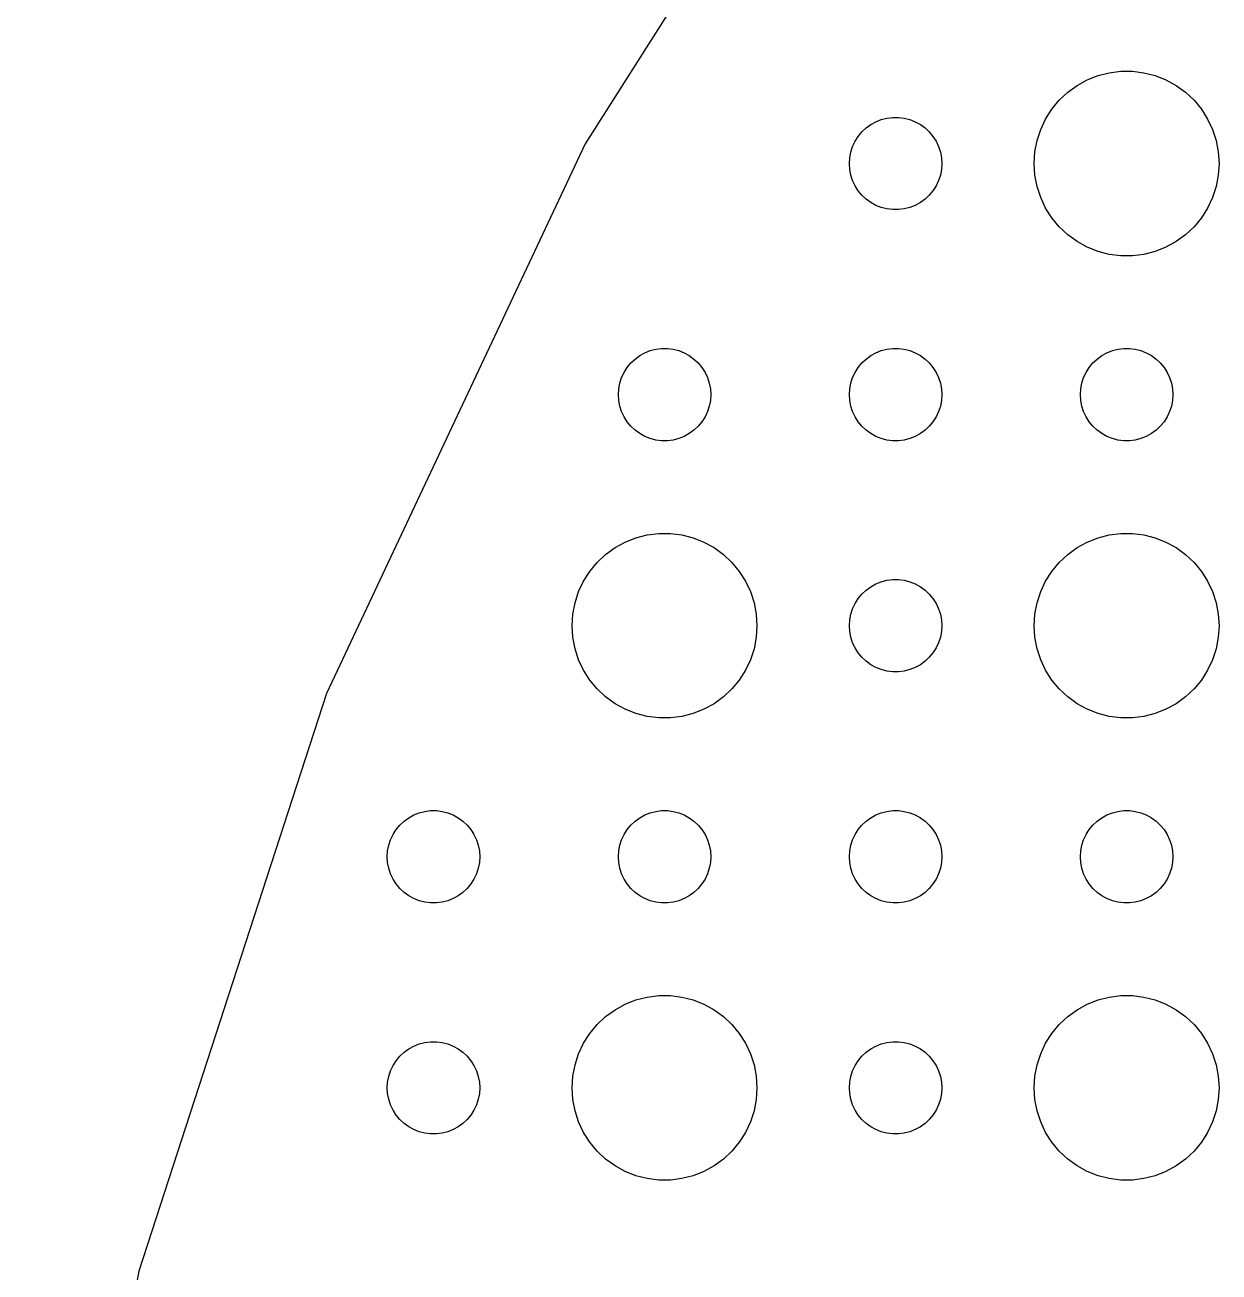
# Model space of a CAD drawing. Header units: metres. Extents: x -157 to 157, y -157 to 157.
# Drawn here: x -155.76 to -117, y 39.02 to 79.5 of the extents above; entities that cross this region are included whole.
import ezdxf

# ---------------------------------------------------------------- set-up
doc = ezdxf.new("R2010")
doc.units = ezdxf.units.M

msp = doc.modelspace()

# ---------------------------------------------------------------- linework, layer by layer
for p, q in [((-127.016, 92.2823), (-137.58, 75.6353)), ((-121.277, 77.7145), (-120.927, 77.8532)), ((-120.927, 77.8532), (-120.562, 77.9469)), ((-120.562, 77.9469), (-120.188, 77.9941)), ((-120.188, 77.9941), (-119.812, 77.9941)), ((-119.812, 77.9941), (-119.438, 77.9469)), ((-119.438, 77.9469), (-119.073, 77.8532)), ((-119.073, 77.8532), (-118.723, 77.7145)), ((-121.912, 77.3115), (-121.607, 77.533)), ((-121.607, 77.533), (-121.277, 77.7145)), ((-118.723, 77.7145), (-118.393, 77.533)), ((-118.393, 77.533), (-118.088, 77.3115)), ((-122.427, 76.7634), (-122.187, 77.0536)), ((-122.187, 77.0536), (-121.912, 77.3115)), ((-118.088, 77.3115), (-117.813, 77.0536)), ((-117.813, 77.0536), (-117.573, 76.7634)), ((-122.629, 76.4453), (-122.427, 76.7634)), ((-117.573, 76.7634), (-117.371, 76.4453)), ((-128.593, 76.0268), (-128.456, 76.1558)), ((-128.456, 76.1558), (-128.304, 76.2665)), ((-128.304, 76.2665), (-128.139, 76.3572)), ((-128.139, 76.3572), (-127.964, 76.4266)), ((-127.964, 76.4266), (-127.781, 76.4734)), ((-127.781, 76.4734), (-127.594, 76.497)), ((-127.594, 76.497), (-127.406, 76.497)), ((-127.406, 76.497), (-127.219, 76.4734)), ((-127.219, 76.4734), (-127.036, 76.4266)), ((-127.036, 76.4266), (-126.861, 76.3572)), ((-126.861, 76.3572), (-126.696, 76.2665)), ((-126.696, 76.2665), (-126.544, 76.1558)), ((-126.544, 76.1558), (-126.407, 76.0268)), ((-122.906, 75.7461), (-122.789, 76.1044)), ((-122.789, 76.1044), (-122.629, 76.4453)), ((-117.371, 76.4453), (-117.211, 76.1044)), ((-117.211, 76.1044), (-117.094, 75.7461)), ((-128.895, 75.5522), (-128.814, 75.7226)), ((-128.814, 75.7226), (-128.714, 75.8817)), ((-128.714, 75.8817), (-128.593, 76.0268)), ((-126.407, 76.0268), (-126.286, 75.8817)), ((-126.286, 75.8817), (-126.186, 75.7226)), ((-126.186, 75.7226), (-126.105, 75.5522)), ((-122.976, 75.376), (-122.906, 75.7461)), ((-117.094, 75.7461), (-117.024, 75.376)), ((-137.58, 75.6353), (-145.975, 57.7955)), ((-128.988, 75.188), (-128.953, 75.373)), ((-128.953, 75.373), (-128.895, 75.5522)), ((-126.105, 75.5522), (-126.047, 75.373)), ((-126.047, 75.373), (-126.012, 75.188)), ((-123, 75), (-122.976, 75.376)), ((-117.024, 75.376), (-117, 75)), ((-129, 75), (-128.988, 75.188)), ((-128.988, 74.812), (-129, 75)), ((-126.012, 75.188), (-126, 75)), ((-126, 75), (-126.012, 74.812)), ((-122.976, 74.624), (-123, 75)), ((-117, 75), (-117.024, 74.624)), ((-128.953, 74.627), (-128.988, 74.812)), ((-128.895, 74.4478), (-128.953, 74.627)), ((-126.047, 74.627), (-126.105, 74.4478)), ((-126.012, 74.812), (-126.047, 74.627)), ((-122.906, 74.2539), (-122.976, 74.624)), ((-117.024, 74.624), (-117.094, 74.2539)), ((-128.814, 74.2774), (-128.895, 74.4478)), ((-128.714, 74.1183), (-128.814, 74.2774)), ((-128.593, 73.9732), (-128.714, 74.1183)), ((-126.286, 74.1183), (-126.407, 73.9732)), ((-126.186, 74.2774), (-126.286, 74.1183)), ((-126.105, 74.4478), (-126.186, 74.2774)), ((-122.789, 73.8956), (-122.906, 74.2539)), ((-117.094, 74.2539), (-117.211, 73.8956)), ((-128.456, 73.8442), (-128.593, 73.9732)), ((-128.304, 73.7335), (-128.456, 73.8442)), ((-128.139, 73.6428), (-128.304, 73.7335)), ((-126.696, 73.7335), (-126.861, 73.6428)), ((-126.544, 73.8442), (-126.696, 73.7335)), ((-126.407, 73.9732), (-126.544, 73.8442)), ((-122.629, 73.5547), (-122.789, 73.8956)), ((-117.211, 73.8956), (-117.371, 73.5547)), ((-127.964, 73.5734), (-128.139, 73.6428)), ((-127.781, 73.5266), (-127.964, 73.5734)), ((-127.594, 73.503), (-127.781, 73.5266)), ((-127.406, 73.503), (-127.594, 73.503)), ((-127.219, 73.5266), (-127.406, 73.503)), ((-127.036, 73.5734), (-127.219, 73.5266)), ((-126.861, 73.6428), (-127.036, 73.5734)), ((-122.427, 73.2366), (-122.629, 73.5547)), ((-117.371, 73.5547), (-117.573, 73.2366)), ((-122.187, 72.9464), (-122.427, 73.2366)), ((-121.912, 72.6885), (-122.187, 72.9464)), ((-117.813, 72.9464), (-118.088, 72.6885)), ((-117.573, 73.2366), (-117.813, 72.9464)), ((-121.607, 72.467), (-121.912, 72.6885)), ((-121.277, 72.2855), (-121.607, 72.467)), ((-118.393, 72.467), (-118.723, 72.2855)), ((-118.088, 72.6885), (-118.393, 72.467)), ((-120.927, 72.1468), (-121.277, 72.2855)), ((-120.562, 72.0531), (-120.927, 72.1468)), ((-120.188, 72.0059), (-120.562, 72.0531)), ((-119.438, 72.0531), (-119.812, 72.0059)), ((-119.073, 72.1468), (-119.438, 72.0531)), ((-118.723, 72.2855), (-119.073, 72.1468)), ((-119.812, 72.0059), (-120.188, 72.0059)), ((-135.804, 68.7665), (-135.639, 68.8572)), ((-135.639, 68.8572), (-135.464, 68.9266)), ((-135.464, 68.9266), (-135.281, 68.9734)), ((-135.281, 68.9734), (-135.094, 68.997)), ((-135.094, 68.997), (-134.906, 68.997)), ((-134.906, 68.997), (-134.719, 68.9734)), ((-134.719, 68.9734), (-134.536, 68.9266)), ((-134.536, 68.9266), (-134.361, 68.8572)), ((-134.361, 68.8572), (-134.196, 68.7665)), ((-128.304, 68.7665), (-128.139, 68.8572)), ((-128.139, 68.8572), (-127.964, 68.9266)), ((-127.964, 68.9266), (-127.781, 68.9734)), ((-127.781, 68.9734), (-127.594, 68.997)), ((-127.594, 68.997), (-127.406, 68.997)), ((-127.406, 68.997), (-127.219, 68.9734)), ((-127.219, 68.9734), (-127.036, 68.9266)), ((-127.036, 68.9266), (-126.861, 68.8572)), ((-126.861, 68.8572), (-126.696, 68.7665)), ((-120.804, 68.7665), (-120.639, 68.8572)), ((-120.639, 68.8572), (-120.464, 68.9266)), ((-120.464, 68.9266), (-120.281, 68.9734)), ((-120.281, 68.9734), (-120.094, 68.997)), ((-120.094, 68.997), (-119.906, 68.997)), ((-119.906, 68.997), (-119.719, 68.9734)), ((-119.719, 68.9734), (-119.536, 68.9266)), ((-119.536, 68.9266), (-119.361, 68.8572)), ((-119.361, 68.8572), (-119.196, 68.7665)), ((-136.214, 68.3817), (-136.093, 68.5268)), ((-136.093, 68.5268), (-135.956, 68.6558)), ((-135.956, 68.6558), (-135.804, 68.7665)), ((-134.196, 68.7665), (-134.044, 68.6558)), ((-134.044, 68.6558), (-133.907, 68.5268)), ((-133.907, 68.5268), (-133.786, 68.3817)), ((-128.714, 68.3817), (-128.593, 68.5268)), ((-128.593, 68.5268), (-128.456, 68.6558)), ((-128.456, 68.6558), (-128.304, 68.7665)), ((-126.696, 68.7665), (-126.544, 68.6558)), ((-126.544, 68.6558), (-126.407, 68.5268)), ((-126.407, 68.5268), (-126.286, 68.3817)), ((-121.214, 68.3817), (-121.093, 68.5268)), ((-121.093, 68.5268), (-120.956, 68.6558)), ((-120.956, 68.6558), (-120.804, 68.7665)), ((-119.196, 68.7665), (-119.044, 68.6558)), ((-119.044, 68.6558), (-118.907, 68.5268)), ((-118.907, 68.5268), (-118.786, 68.3817)), ((-136.453, 67.873), (-136.395, 68.0522)), ((-136.395, 68.0522), (-136.314, 68.2226)), ((-136.314, 68.2226), (-136.214, 68.3817)), ((-133.786, 68.3817), (-133.686, 68.2226)), ((-133.686, 68.2226), (-133.605, 68.0522)), ((-133.605, 68.0522), (-133.547, 67.873)), ((-128.953, 67.873), (-128.895, 68.0522)), ((-128.895, 68.0522), (-128.814, 68.2226)), ((-128.814, 68.2226), (-128.714, 68.3817)), ((-126.286, 68.3817), (-126.186, 68.2226)), ((-126.186, 68.2226), (-126.105, 68.0522)), ((-126.105, 68.0522), (-126.047, 67.873)), ((-121.453, 67.873), (-121.395, 68.0522)), ((-121.395, 68.0522), (-121.314, 68.2226)), ((-121.314, 68.2226), (-121.214, 68.3817)), ((-118.786, 68.3817), (-118.686, 68.2226)), ((-118.686, 68.2226), (-118.605, 68.0522)), ((-118.605, 68.0522), (-118.547, 67.873)), ((-136.5, 67.5), (-136.488, 67.688)), ((-136.488, 67.688), (-136.453, 67.873)), ((-133.547, 67.873), (-133.512, 67.688)), ((-133.512, 67.688), (-133.5, 67.5)), ((-129, 67.5), (-128.988, 67.688)), ((-128.988, 67.688), (-128.953, 67.873)), ((-126.047, 67.873), (-126.012, 67.688)), ((-126.012, 67.688), (-126, 67.5)), ((-121.5, 67.5), (-121.488, 67.688)), ((-121.488, 67.688), (-121.453, 67.873)), ((-118.547, 67.873), (-118.512, 67.688)), ((-118.512, 67.688), (-118.5, 67.5)), ((-136.488, 67.312), (-136.5, 67.5)), ((-136.453, 67.127), (-136.488, 67.312)), ((-133.512, 67.312), (-133.547, 67.127)), ((-133.5, 67.5), (-133.512, 67.312)), ((-128.988, 67.312), (-129, 67.5)), ((-128.953, 67.127), (-128.988, 67.312)), ((-126.012, 67.312), (-126.047, 67.127)), ((-126, 67.5), (-126.012, 67.312)), ((-121.488, 67.312), (-121.5, 67.5)), ((-121.453, 67.127), (-121.488, 67.312)), ((-118.512, 67.312), (-118.547, 67.127)), ((-118.5, 67.5), (-118.512, 67.312)), ((-136.395, 66.9478), (-136.453, 67.127)), ((-136.314, 66.7774), (-136.395, 66.9478)), ((-133.605, 66.9478), (-133.686, 66.7774)), ((-133.547, 67.127), (-133.605, 66.9478)), ((-128.895, 66.9478), (-128.953, 67.127)), ((-128.814, 66.7774), (-128.895, 66.9478)), ((-126.105, 66.9478), (-126.186, 66.7774)), ((-126.047, 67.127), (-126.105, 66.9478)), ((-121.395, 66.9478), (-121.453, 67.127)), ((-121.314, 66.7774), (-121.395, 66.9478)), ((-118.605, 66.9478), (-118.686, 66.7774)), ((-118.547, 67.127), (-118.605, 66.9478)), ((-136.214, 66.6183), (-136.314, 66.7774)), ((-136.093, 66.4732), (-136.214, 66.6183)), ((-135.956, 66.3442), (-136.093, 66.4732)), ((-133.907, 66.4732), (-134.044, 66.3442)), ((-133.786, 66.6183), (-133.907, 66.4732)), ((-133.686, 66.7774), (-133.786, 66.6183)), ((-128.714, 66.6183), (-128.814, 66.7774)), ((-128.593, 66.4732), (-128.714, 66.6183)), ((-128.456, 66.3442), (-128.593, 66.4732)), ((-126.407, 66.4732), (-126.544, 66.3442)), ((-126.286, 66.6183), (-126.407, 66.4732)), ((-126.186, 66.7774), (-126.286, 66.6183)), ((-121.214, 66.6183), (-121.314, 66.7774)), ((-121.093, 66.4732), (-121.214, 66.6183)), ((-120.956, 66.3442), (-121.093, 66.4732)), ((-118.907, 66.4732), (-119.044, 66.3442)), ((-118.786, 66.6183), (-118.907, 66.4732)), ((-118.686, 66.7774), (-118.786, 66.6183)), ((-135.804, 66.2335), (-135.956, 66.3442)), ((-135.639, 66.1428), (-135.804, 66.2335)), ((-135.464, 66.0734), (-135.639, 66.1428)), ((-135.281, 66.0266), (-135.464, 66.0734)), ((-135.094, 66.003), (-135.281, 66.0266)), ((-134.906, 66.003), (-135.094, 66.003)), ((-134.719, 66.0266), (-134.906, 66.003)), ((-134.536, 66.0734), (-134.719, 66.0266)), ((-134.361, 66.1428), (-134.536, 66.0734)), ((-134.196, 66.2335), (-134.361, 66.1428)), ((-134.044, 66.3442), (-134.196, 66.2335)), ((-128.304, 66.2335), (-128.456, 66.3442)), ((-128.139, 66.1428), (-128.304, 66.2335)), ((-127.964, 66.0734), (-128.139, 66.1428)), ((-127.781, 66.0266), (-127.964, 66.0734)), ((-127.594, 66.003), (-127.781, 66.0266)), ((-127.406, 66.003), (-127.594, 66.003)), ((-127.219, 66.0266), (-127.406, 66.003)), ((-127.036, 66.0734), (-127.219, 66.0266)), ((-126.861, 66.1428), (-127.036, 66.0734)), ((-126.696, 66.2335), (-126.861, 66.1428)), ((-126.544, 66.3442), (-126.696, 66.2335)), ((-120.804, 66.2335), (-120.956, 66.3442)), ((-120.639, 66.1428), (-120.804, 66.2335)), ((-120.464, 66.0734), (-120.639, 66.1428)), ((-120.281, 66.0266), (-120.464, 66.0734)), ((-120.094, 66.003), (-120.281, 66.0266)), ((-119.906, 66.003), (-120.094, 66.003)), ((-119.719, 66.0266), (-119.906, 66.003)), ((-119.536, 66.0734), (-119.719, 66.0266)), ((-119.361, 66.1428), (-119.536, 66.0734)), ((-119.196, 66.2335), (-119.361, 66.1428)), ((-119.044, 66.3442), (-119.196, 66.2335)), ((-136.277, 62.7145), (-135.927, 62.8532)), ((-135.927, 62.8532), (-135.562, 62.9469)), ((-135.562, 62.9469), (-135.188, 62.9941)), ((-135.188, 62.9941), (-134.812, 62.9941)), ((-134.812, 62.9941), (-134.438, 62.9469)), ((-134.438, 62.9469), (-134.073, 62.8532)), ((-134.073, 62.8532), (-133.723, 62.7145)), ((-121.277, 62.7145), (-120.927, 62.8532)), ((-120.927, 62.8532), (-120.562, 62.9469)), ((-120.562, 62.9469), (-120.188, 62.9941)), ((-120.188, 62.9941), (-119.812, 62.9941)), ((-119.812, 62.9941), (-119.438, 62.9469)), ((-119.438, 62.9469), (-119.073, 62.8532)), ((-119.073, 62.8532), (-118.723, 62.7145)), ((-136.912, 62.3115), (-136.607, 62.533)), ((-136.607, 62.533), (-136.277, 62.7145)), ((-133.723, 62.7145), (-133.393, 62.533)), ((-133.393, 62.533), (-133.088, 62.3115)), ((-121.912, 62.3115), (-121.607, 62.533)), ((-121.607, 62.533), (-121.277, 62.7145)), ((-118.723, 62.7145), (-118.393, 62.533)), ((-118.393, 62.533), (-118.088, 62.3115)), ((-137.427, 61.7634), (-137.187, 62.0536)), ((-137.187, 62.0536), (-136.912, 62.3115)), ((-133.088, 62.3115), (-132.813, 62.0536)), ((-132.813, 62.0536), (-132.573, 61.7634)), ((-122.427, 61.7634), (-122.187, 62.0536)), ((-122.187, 62.0536), (-121.912, 62.3115)), ((-118.088, 62.3115), (-117.813, 62.0536)), ((-117.813, 62.0536), (-117.573, 61.7634)), ((-137.629, 61.4453), (-137.427, 61.7634)), ((-132.573, 61.7634), (-132.371, 61.4453)), ((-122.629, 61.4453), (-122.427, 61.7634)), ((-117.573, 61.7634), (-117.371, 61.4453)), ((-137.789, 61.1044), (-137.629, 61.4453)), ((-132.371, 61.4453), (-132.211, 61.1044)), ((-128.593, 61.0268), (-128.456, 61.1558)), ((-128.456, 61.1558), (-128.304, 61.2665)), ((-128.304, 61.2665), (-128.139, 61.3572)), ((-128.139, 61.3572), (-127.964, 61.4266)), ((-127.964, 61.4266), (-127.781, 61.4734)), ((-127.781, 61.4734), (-127.594, 61.497)), ((-127.594, 61.497), (-127.406, 61.497)), ((-127.406, 61.497), (-127.219, 61.4734)), ((-127.219, 61.4734), (-127.036, 61.4266)), ((-127.036, 61.4266), (-126.861, 61.3572)), ((-126.861, 61.3572), (-126.696, 61.2665)), ((-126.696, 61.2665), (-126.544, 61.1558)), ((-126.544, 61.1558), (-126.407, 61.0268)), ((-122.789, 61.1044), (-122.629, 61.4453)), ((-117.371, 61.4453), (-117.211, 61.1044)), ((-137.976, 60.376), (-137.906, 60.7461)), ((-137.906, 60.7461), (-137.789, 61.1044)), ((-132.211, 61.1044), (-132.094, 60.7461)), ((-132.094, 60.7461), (-132.024, 60.376)), ((-128.895, 60.5522), (-128.814, 60.7226)), ((-128.814, 60.7226), (-128.714, 60.8817)), ((-128.714, 60.8817), (-128.593, 61.0268)), ((-126.407, 61.0268), (-126.286, 60.8817)), ((-126.286, 60.8817), (-126.186, 60.7226)), ((-126.186, 60.7226), (-126.105, 60.5522)), ((-122.976, 60.376), (-122.906, 60.7461)), ((-122.906, 60.7461), (-122.789, 61.1044)), ((-117.211, 61.1044), (-117.094, 60.7461)), ((-117.094, 60.7461), (-117.024, 60.376)), ((-138, 60), (-137.976, 60.376)), ((-132.024, 60.376), (-132, 60)), ((-128.988, 60.188), (-128.953, 60.373)), ((-128.953, 60.373), (-128.895, 60.5522)), ((-126.105, 60.5522), (-126.047, 60.373)), ((-126.047, 60.373), (-126.012, 60.188)), ((-123, 60), (-122.976, 60.376)), ((-117.024, 60.376), (-117, 60)), ((-137.976, 59.624), (-138, 60)), ((-132, 60), (-132.024, 59.624)), ((-129, 60), (-128.988, 60.188)), ((-128.988, 59.812), (-129, 60)), ((-126.012, 60.188), (-126, 60)), ((-126, 60), (-126.012, 59.812)), ((-122.976, 59.624), (-123, 60)), ((-117, 60), (-117.024, 59.624)), ((-137.906, 59.2539), (-137.976, 59.624)), ((-132.024, 59.624), (-132.094, 59.2539)), ((-128.953, 59.627), (-128.988, 59.812)), ((-128.895, 59.4478), (-128.953, 59.627)), ((-126.047, 59.627), (-126.105, 59.4478)), ((-126.012, 59.812), (-126.047, 59.627)), ((-122.906, 59.2539), (-122.976, 59.624)), ((-117.024, 59.624), (-117.094, 59.2539)), ((-137.789, 58.8956), (-137.906, 59.2539)), ((-132.094, 59.2539), (-132.211, 58.8956)), ((-128.814, 59.2774), (-128.895, 59.4478)), ((-128.714, 59.1183), (-128.814, 59.2774)), ((-128.593, 58.9732), (-128.714, 59.1183)), ((-126.286, 59.1183), (-126.407, 58.9732)), ((-126.186, 59.2774), (-126.286, 59.1183)), ((-126.105, 59.4478), (-126.186, 59.2774)), ((-122.789, 58.8956), (-122.906, 59.2539)), ((-117.094, 59.2539), (-117.211, 58.8956)), ((-137.629, 58.5547), (-137.789, 58.8956)), ((-132.211, 58.8956), (-132.371, 58.5547)), ((-128.456, 58.8442), (-128.593, 58.9732)), ((-128.304, 58.7335), (-128.456, 58.8442)), ((-128.139, 58.6428), (-128.304, 58.7335)), ((-126.696, 58.7335), (-126.861, 58.6428)), ((-126.544, 58.8442), (-126.696, 58.7335)), ((-126.407, 58.9732), (-126.544, 58.8442)), ((-122.629, 58.5547), (-122.789, 58.8956)), ((-117.211, 58.8956), (-117.371, 58.5547)), ((-137.427, 58.2366), (-137.629, 58.5547)), ((-132.371, 58.5547), (-132.573, 58.2366)), ((-127.964, 58.5734), (-128.139, 58.6428)), ((-127.781, 58.5266), (-127.964, 58.5734)), ((-127.594, 58.503), (-127.781, 58.5266)), ((-127.406, 58.503), (-127.594, 58.503)), ((-127.219, 58.5266), (-127.406, 58.503)), ((-127.036, 58.5734), (-127.219, 58.5266)), ((-126.861, 58.6428), (-127.036, 58.5734)), ((-122.427, 58.2366), (-122.629, 58.5547)), ((-117.371, 58.5547), (-117.573, 58.2366)), ((-137.187, 57.9464), (-137.427, 58.2366)), ((-136.912, 57.6885), (-137.187, 57.9464)), ((-132.813, 57.9464), (-133.088, 57.6885)), ((-132.573, 58.2366), (-132.813, 57.9464)), ((-122.187, 57.9464), (-122.427, 58.2366)), ((-121.912, 57.6885), (-122.187, 57.9464)), ((-117.813, 57.9464), (-118.088, 57.6885)), ((-117.573, 58.2366), (-117.813, 57.9464)), ((-145.975, 57.7955), (-152.068, 39.0443)), ((-136.607, 57.467), (-136.912, 57.6885)), ((-133.088, 57.6885), (-133.393, 57.467)), ((-121.607, 57.467), (-121.912, 57.6885)), ((-118.088, 57.6885), (-118.393, 57.467)), ((-136.277, 57.2855), (-136.607, 57.467)), ((-135.927, 57.1468), (-136.277, 57.2855)), ((-135.562, 57.0531), (-135.927, 57.1468)), ((-134.073, 57.1468), (-134.438, 57.0531)), ((-133.723, 57.2855), (-134.073, 57.1468)), ((-133.393, 57.467), (-133.723, 57.2855)), ((-121.277, 57.2855), (-121.607, 57.467)), ((-120.927, 57.1468), (-121.277, 57.2855)), ((-120.562, 57.0531), (-120.927, 57.1468)), ((-119.073, 57.1468), (-119.438, 57.0531)), ((-118.723, 57.2855), (-119.073, 57.1468)), ((-118.393, 57.467), (-118.723, 57.2855)), ((-135.188, 57.0059), (-135.562, 57.0531)), ((-134.812, 57.0059), (-135.188, 57.0059)), ((-134.438, 57.0531), (-134.812, 57.0059)), ((-120.188, 57.0059), (-120.562, 57.0531)), ((-119.812, 57.0059), (-120.188, 57.0059)), ((-119.438, 57.0531), (-119.812, 57.0059)), ((-143.304, 53.7665), (-143.139, 53.8572)), ((-143.139, 53.8572), (-142.964, 53.9266)), ((-142.964, 53.9266), (-142.781, 53.9734)), ((-142.781, 53.9734), (-142.594, 53.997)), ((-142.594, 53.997), (-142.406, 53.997)), ((-142.406, 53.997), (-142.219, 53.9734)), ((-142.219, 53.9734), (-142.036, 53.9266)), ((-142.036, 53.9266), (-141.861, 53.8572)), ((-141.861, 53.8572), (-141.696, 53.7665)), ((-135.804, 53.7665), (-135.639, 53.8572)), ((-135.639, 53.8572), (-135.464, 53.9266)), ((-135.464, 53.9266), (-135.281, 53.9734)), ((-135.281, 53.9734), (-135.094, 53.997)), ((-135.094, 53.997), (-134.906, 53.997)), ((-134.906, 53.997), (-134.719, 53.9734)), ((-134.719, 53.9734), (-134.536, 53.9266)), ((-134.536, 53.9266), (-134.361, 53.8572)), ((-134.361, 53.8572), (-134.196, 53.7665)), ((-128.304, 53.7665), (-128.139, 53.8572)), ((-128.139, 53.8572), (-127.964, 53.9266)), ((-127.964, 53.9266), (-127.781, 53.9734)), ((-127.781, 53.9734), (-127.594, 53.997)), ((-127.594, 53.997), (-127.406, 53.997)), ((-127.406, 53.997), (-127.219, 53.9734)), ((-127.219, 53.9734), (-127.036, 53.9266)), ((-127.036, 53.9266), (-126.861, 53.8572)), ((-126.861, 53.8572), (-126.696, 53.7665)), ((-120.804, 53.7665), (-120.639, 53.8572)), ((-120.639, 53.8572), (-120.464, 53.9266)), ((-120.464, 53.9266), (-120.281, 53.9734)), ((-120.281, 53.9734), (-120.094, 53.997)), ((-120.094, 53.997), (-119.906, 53.997)), ((-119.906, 53.997), (-119.719, 53.9734)), ((-119.719, 53.9734), (-119.536, 53.9266)), ((-119.536, 53.9266), (-119.361, 53.8572)), ((-119.361, 53.8572), (-119.196, 53.7665)), ((-143.714, 53.3817), (-143.593, 53.5268)), ((-143.593, 53.5268), (-143.456, 53.6558)), ((-143.456, 53.6558), (-143.304, 53.7665)), ((-141.696, 53.7665), (-141.544, 53.6558)), ((-141.544, 53.6558), (-141.407, 53.5268)), ((-141.407, 53.5268), (-141.286, 53.3817)), ((-136.214, 53.3817), (-136.093, 53.5268)), ((-136.093, 53.5268), (-135.956, 53.6558)), ((-135.956, 53.6558), (-135.804, 53.7665)), ((-134.196, 53.7665), (-134.044, 53.6558)), ((-134.044, 53.6558), (-133.907, 53.5268)), ((-133.907, 53.5268), (-133.786, 53.3817)), ((-128.714, 53.3817), (-128.593, 53.5268)), ((-128.593, 53.5268), (-128.456, 53.6558)), ((-128.456, 53.6558), (-128.304, 53.7665)), ((-126.696, 53.7665), (-126.544, 53.6558)), ((-126.544, 53.6558), (-126.407, 53.5268)), ((-126.407, 53.5268), (-126.286, 53.3817)), ((-121.214, 53.3817), (-121.093, 53.5268)), ((-121.093, 53.5268), (-120.956, 53.6558)), ((-120.956, 53.6558), (-120.804, 53.7665)), ((-119.196, 53.7665), (-119.044, 53.6558)), ((-119.044, 53.6558), (-118.907, 53.5268)), ((-118.907, 53.5268), (-118.786, 53.3817)), ((-143.953, 52.873), (-143.895, 53.0522)), ((-143.895, 53.0522), (-143.814, 53.2226)), ((-143.814, 53.2226), (-143.714, 53.3817)), ((-141.286, 53.3817), (-141.186, 53.2226)), ((-141.186, 53.2226), (-141.105, 53.0522)), ((-141.105, 53.0522), (-141.047, 52.873)), ((-136.453, 52.873), (-136.395, 53.0522)), ((-136.395, 53.0522), (-136.314, 53.2226)), ((-136.314, 53.2226), (-136.214, 53.3817)), ((-133.786, 53.3817), (-133.686, 53.2226)), ((-133.686, 53.2226), (-133.605, 53.0522)), ((-133.605, 53.0522), (-133.547, 52.873)), ((-128.953, 52.873), (-128.895, 53.0522)), ((-128.895, 53.0522), (-128.814, 53.2226)), ((-128.814, 53.2226), (-128.714, 53.3817)), ((-126.286, 53.3817), (-126.186, 53.2226)), ((-126.186, 53.2226), (-126.105, 53.0522)), ((-126.105, 53.0522), (-126.047, 52.873)), ((-121.453, 52.873), (-121.395, 53.0522)), ((-121.395, 53.0522), (-121.314, 53.2226)), ((-121.314, 53.2226), (-121.214, 53.3817)), ((-118.786, 53.3817), (-118.686, 53.2226)), ((-118.686, 53.2226), (-118.605, 53.0522)), ((-118.605, 53.0522), (-118.547, 52.873)), ((-144, 52.5), (-143.988, 52.688)), ((-143.988, 52.688), (-143.953, 52.873)), ((-141.047, 52.873), (-141.012, 52.688)), ((-141.012, 52.688), (-141, 52.5)), ((-136.5, 52.5), (-136.488, 52.688)), ((-136.488, 52.688), (-136.453, 52.873)), ((-133.547, 52.873), (-133.512, 52.688)), ((-133.512, 52.688), (-133.5, 52.5)), ((-129, 52.5), (-128.988, 52.688)), ((-128.988, 52.688), (-128.953, 52.873)), ((-126.047, 52.873), (-126.012, 52.688)), ((-126.012, 52.688), (-126, 52.5)), ((-121.5, 52.5), (-121.488, 52.688)), ((-121.488, 52.688), (-121.453, 52.873)), ((-118.547, 52.873), (-118.512, 52.688)), ((-118.512, 52.688), (-118.5, 52.5)), ((-143.988, 52.312), (-144, 52.5)), ((-143.953, 52.127), (-143.988, 52.312)), ((-141.012, 52.312), (-141.047, 52.127)), ((-141, 52.5), (-141.012, 52.312)), ((-136.488, 52.312), (-136.5, 52.5)), ((-136.453, 52.127), (-136.488, 52.312)), ((-133.512, 52.312), (-133.547, 52.127)), ((-133.5, 52.5), (-133.512, 52.312)), ((-128.988, 52.312), (-129, 52.5)), ((-128.953, 52.127), (-128.988, 52.312)), ((-126.012, 52.312), (-126.047, 52.127)), ((-126, 52.5), (-126.012, 52.312)), ((-121.488, 52.312), (-121.5, 52.5)), ((-121.453, 52.127), (-121.488, 52.312)), ((-118.512, 52.312), (-118.547, 52.127)), ((-118.5, 52.5), (-118.512, 52.312)), ((-143.895, 51.9478), (-143.953, 52.127)), ((-143.814, 51.7774), (-143.895, 51.9478)), ((-141.105, 51.9478), (-141.186, 51.7774)), ((-141.047, 52.127), (-141.105, 51.9478)), ((-136.395, 51.9478), (-136.453, 52.127)), ((-136.314, 51.7774), (-136.395, 51.9478)), ((-133.605, 51.9478), (-133.686, 51.7774)), ((-133.547, 52.127), (-133.605, 51.9478)), ((-128.895, 51.9478), (-128.953, 52.127)), ((-128.814, 51.7774), (-128.895, 51.9478)), ((-126.105, 51.9478), (-126.186, 51.7774)), ((-126.047, 52.127), (-126.105, 51.9478)), ((-121.395, 51.9478), (-121.453, 52.127)), ((-121.314, 51.7774), (-121.395, 51.9478)), ((-118.605, 51.9478), (-118.686, 51.7774)), ((-118.547, 52.127), (-118.605, 51.9478)), ((-143.714, 51.6183), (-143.814, 51.7774)), ((-143.593, 51.4732), (-143.714, 51.6183)), ((-143.456, 51.3442), (-143.593, 51.4732)), ((-141.407, 51.4732), (-141.544, 51.3442)), ((-141.286, 51.6183), (-141.407, 51.4732)), ((-141.186, 51.7774), (-141.286, 51.6183)), ((-136.214, 51.6183), (-136.314, 51.7774)), ((-136.093, 51.4732), (-136.214, 51.6183)), ((-135.956, 51.3442), (-136.093, 51.4732)), ((-133.907, 51.4732), (-134.044, 51.3442)), ((-133.786, 51.6183), (-133.907, 51.4732)), ((-133.686, 51.7774), (-133.786, 51.6183)), ((-128.714, 51.6183), (-128.814, 51.7774)), ((-128.593, 51.4732), (-128.714, 51.6183)), ((-128.456, 51.3442), (-128.593, 51.4732)), ((-126.407, 51.4732), (-126.544, 51.3442)), ((-126.286, 51.6183), (-126.407, 51.4732)), ((-126.186, 51.7774), (-126.286, 51.6183)), ((-121.214, 51.6183), (-121.314, 51.7774)), ((-121.093, 51.4732), (-121.214, 51.6183)), ((-120.956, 51.3442), (-121.093, 51.4732)), ((-118.907, 51.4732), (-119.044, 51.3442)), ((-118.786, 51.6183), (-118.907, 51.4732)), ((-118.686, 51.7774), (-118.786, 51.6183)), ((-143.304, 51.2335), (-143.456, 51.3442)), ((-143.139, 51.1428), (-143.304, 51.2335)), ((-142.964, 51.0734), (-143.139, 51.1428)), ((-142.781, 51.0266), (-142.964, 51.0734)), ((-142.594, 51.003), (-142.781, 51.0266)), ((-142.406, 51.003), (-142.594, 51.003)), ((-142.219, 51.0266), (-142.406, 51.003)), ((-142.036, 51.0734), (-142.219, 51.0266)), ((-141.861, 51.1428), (-142.036, 51.0734)), ((-141.696, 51.2335), (-141.861, 51.1428)), ((-141.544, 51.3442), (-141.696, 51.2335)), ((-135.804, 51.2335), (-135.956, 51.3442)), ((-135.639, 51.1428), (-135.804, 51.2335)), ((-135.464, 51.0734), (-135.639, 51.1428)), ((-135.281, 51.0266), (-135.464, 51.0734)), ((-135.094, 51.003), (-135.281, 51.0266)), ((-134.906, 51.003), (-135.094, 51.003)), ((-134.719, 51.0266), (-134.906, 51.003)), ((-134.536, 51.0734), (-134.719, 51.0266)), ((-134.361, 51.1428), (-134.536, 51.0734)), ((-134.196, 51.2335), (-134.361, 51.1428)), ((-134.044, 51.3442), (-134.196, 51.2335)), ((-128.304, 51.2335), (-128.456, 51.3442)), ((-128.139, 51.1428), (-128.304, 51.2335)), ((-127.964, 51.0734), (-128.139, 51.1428)), ((-127.781, 51.0266), (-127.964, 51.0734)), ((-127.594, 51.003), (-127.781, 51.0266)), ((-127.406, 51.003), (-127.594, 51.003)), ((-127.219, 51.0266), (-127.406, 51.003)), ((-127.036, 51.0734), (-127.219, 51.0266)), ((-126.861, 51.1428), (-127.036, 51.0734)), ((-126.696, 51.2335), (-126.861, 51.1428)), ((-126.544, 51.3442), (-126.696, 51.2335)), ((-120.804, 51.2335), (-120.956, 51.3442)), ((-120.639, 51.1428), (-120.804, 51.2335)), ((-120.464, 51.0734), (-120.639, 51.1428)), ((-120.281, 51.0266), (-120.464, 51.0734)), ((-120.094, 51.003), (-120.281, 51.0266)), ((-119.906, 51.003), (-120.094, 51.003)), ((-119.719, 51.0266), (-119.906, 51.003)), ((-119.536, 51.0734), (-119.719, 51.0266)), ((-119.361, 51.1428), (-119.536, 51.0734)), ((-119.196, 51.2335), (-119.361, 51.1428)), ((-119.044, 51.3442), (-119.196, 51.2335)), ((-136.277, 47.7145), (-135.927, 47.8532)), ((-135.927, 47.8532), (-135.562, 47.9469)), ((-135.562, 47.9469), (-135.188, 47.9941)), ((-135.188, 47.9941), (-134.812, 47.9941)), ((-134.812, 47.9941), (-134.438, 47.9469)), ((-134.438, 47.9469), (-134.073, 47.8532)), ((-134.073, 47.8532), (-133.723, 47.7145)), ((-121.277, 47.7145), (-120.927, 47.8532)), ((-120.927, 47.8532), (-120.562, 47.9469)), ((-120.562, 47.9469), (-120.188, 47.9941)), ((-120.188, 47.9941), (-119.812, 47.9941)), ((-119.812, 47.9941), (-119.438, 47.9469)), ((-119.438, 47.9469), (-119.073, 47.8532)), ((-119.073, 47.8532), (-118.723, 47.7145)), ((-136.912, 47.3115), (-136.607, 47.533)), ((-136.607, 47.533), (-136.277, 47.7145)), ((-133.723, 47.7145), (-133.393, 47.533)), ((-133.393, 47.533), (-133.088, 47.3115)), ((-121.912, 47.3115), (-121.607, 47.533)), ((-121.607, 47.533), (-121.277, 47.7145)), ((-118.723, 47.7145), (-118.393, 47.533)), ((-118.393, 47.533), (-118.088, 47.3115)), ((-137.427, 46.7634), (-137.187, 47.0536)), ((-137.187, 47.0536), (-136.912, 47.3115)), ((-133.088, 47.3115), (-132.813, 47.0536)), ((-132.813, 47.0536), (-132.573, 46.7634)), ((-122.427, 46.7634), (-122.187, 47.0536)), ((-122.187, 47.0536), (-121.912, 47.3115)), ((-118.088, 47.3115), (-117.813, 47.0536)), ((-117.813, 47.0536), (-117.573, 46.7634)), ((-137.629, 46.4453), (-137.427, 46.7634)), ((-132.573, 46.7634), (-132.371, 46.4453)), ((-122.629, 46.4453), (-122.427, 46.7634)), ((-117.573, 46.7634), (-117.371, 46.4453)), ((-143.593, 46.0268), (-143.456, 46.1558)), ((-143.456, 46.1558), (-143.304, 46.2665)), ((-143.304, 46.2665), (-143.139, 46.3572)), ((-143.139, 46.3572), (-142.964, 46.4266)), ((-142.964, 46.4266), (-142.781, 46.4734)), ((-142.781, 46.4734), (-142.594, 46.497)), ((-142.594, 46.497), (-142.406, 46.497)), ((-142.406, 46.497), (-142.219, 46.4734)), ((-142.219, 46.4734), (-142.036, 46.4266)), ((-142.036, 46.4266), (-141.861, 46.3572)), ((-141.861, 46.3572), (-141.696, 46.2665)), ((-141.696, 46.2665), (-141.544, 46.1558)), ((-141.544, 46.1558), (-141.407, 46.0268)), ((-137.789, 46.1044), (-137.629, 46.4453)), ((-132.371, 46.4453), (-132.211, 46.1044)), ((-128.593, 46.0268), (-128.456, 46.1558)), ((-128.456, 46.1558), (-128.304, 46.2665)), ((-128.304, 46.2665), (-128.139, 46.3572)), ((-128.139, 46.3572), (-127.964, 46.4266)), ((-127.964, 46.4266), (-127.781, 46.4734)), ((-127.781, 46.4734), (-127.594, 46.497)), ((-127.594, 46.497), (-127.406, 46.497)), ((-127.406, 46.497), (-127.219, 46.4734)), ((-127.219, 46.4734), (-127.036, 46.4266)), ((-127.036, 46.4266), (-126.861, 46.3572)), ((-126.861, 46.3572), (-126.696, 46.2665)), ((-126.696, 46.2665), (-126.544, 46.1558)), ((-126.544, 46.1558), (-126.407, 46.0268)), ((-122.789, 46.1044), (-122.629, 46.4453)), ((-117.371, 46.4453), (-117.211, 46.1044)), ((-143.814, 45.7226), (-143.714, 45.8817)), ((-143.714, 45.8817), (-143.593, 46.0268)), ((-141.407, 46.0268), (-141.286, 45.8817)), ((-141.286, 45.8817), (-141.186, 45.7226)), ((-137.976, 45.376), (-137.906, 45.7461)), ((-137.906, 45.7461), (-137.789, 46.1044)), ((-132.211, 46.1044), (-132.094, 45.7461)), ((-132.094, 45.7461), (-132.024, 45.376)), ((-128.814, 45.7226), (-128.714, 45.8817)), ((-128.714, 45.8817), (-128.593, 46.0268)), ((-126.407, 46.0268), (-126.286, 45.8817)), ((-126.286, 45.8817), (-126.186, 45.7226)), ((-122.976, 45.376), (-122.906, 45.7461)), ((-122.906, 45.7461), (-122.789, 46.1044)), ((-117.211, 46.1044), (-117.094, 45.7461)), ((-117.094, 45.7461), (-117.024, 45.376)), ((-143.988, 45.188), (-143.953, 45.373)), ((-143.953, 45.373), (-143.895, 45.5522)), ((-143.895, 45.5522), (-143.814, 45.7226)), ((-141.186, 45.7226), (-141.105, 45.5522)), ((-141.105, 45.5522), (-141.047, 45.373)), ((-141.047, 45.373), (-141.012, 45.188)), ((-138, 45), (-137.976, 45.376)), ((-132.024, 45.376), (-132, 45)), ((-128.988, 45.188), (-128.953, 45.373)), ((-128.953, 45.373), (-128.895, 45.5522)), ((-128.895, 45.5522), (-128.814, 45.7226)), ((-126.186, 45.7226), (-126.105, 45.5522)), ((-126.105, 45.5522), (-126.047, 45.373)), ((-126.047, 45.373), (-126.012, 45.188)), ((-123, 45), (-122.976, 45.376)), ((-117.024, 45.376), (-117, 45)), ((-144, 45), (-143.988, 45.188)), ((-143.988, 44.812), (-144, 45)), ((-141.012, 45.188), (-141, 45)), ((-141, 45), (-141.012, 44.812)), ((-137.976, 44.624), (-138, 45)), ((-132, 45), (-132.024, 44.624)), ((-129, 45), (-128.988, 45.188)), ((-128.988, 44.812), (-129, 45)), ((-126.012, 45.188), (-126, 45)), ((-126, 45), (-126.012, 44.812)), ((-122.976, 44.624), (-123, 45)), ((-117, 45), (-117.024, 44.624)), ((-143.953, 44.627), (-143.988, 44.812)), ((-143.895, 44.4478), (-143.953, 44.627)), ((-141.047, 44.627), (-141.105, 44.4478)), ((-141.012, 44.812), (-141.047, 44.627)), ((-137.906, 44.2539), (-137.976, 44.624)), ((-132.024, 44.624), (-132.094, 44.2539)), ((-128.953, 44.627), (-128.988, 44.812)), ((-128.895, 44.4478), (-128.953, 44.627)), ((-126.047, 44.627), (-126.105, 44.4478)), ((-126.012, 44.812), (-126.047, 44.627)), ((-122.906, 44.2539), (-122.976, 44.624)), ((-117.024, 44.624), (-117.094, 44.2539)), ((-143.814, 44.2774), (-143.895, 44.4478)), ((-143.714, 44.1183), (-143.814, 44.2774)), ((-141.186, 44.2774), (-141.286, 44.1183)), ((-141.105, 44.4478), (-141.186, 44.2774)), ((-137.789, 43.8956), (-137.906, 44.2539)), ((-132.094, 44.2539), (-132.211, 43.8956)), ((-128.814, 44.2774), (-128.895, 44.4478)), ((-128.714, 44.1183), (-128.814, 44.2774)), ((-126.186, 44.2774), (-126.286, 44.1183)), ((-126.105, 44.4478), (-126.186, 44.2774)), ((-122.789, 43.8956), (-122.906, 44.2539)), ((-117.094, 44.2539), (-117.211, 43.8956)), ((-143.593, 43.9732), (-143.714, 44.1183)), ((-143.456, 43.8442), (-143.593, 43.9732)), ((-143.304, 43.7335), (-143.456, 43.8442)), ((-143.139, 43.6428), (-143.304, 43.7335)), ((-141.696, 43.7335), (-141.861, 43.6428)), ((-141.544, 43.8442), (-141.696, 43.7335)), ((-141.407, 43.9732), (-141.544, 43.8442)), ((-141.286, 44.1183), (-141.407, 43.9732)), ((-137.629, 43.5547), (-137.789, 43.8956)), ((-132.211, 43.8956), (-132.371, 43.5547)), ((-128.593, 43.9732), (-128.714, 44.1183)), ((-128.456, 43.8442), (-128.593, 43.9732)), ((-128.304, 43.7335), (-128.456, 43.8442)), ((-128.139, 43.6428), (-128.304, 43.7335)), ((-126.696, 43.7335), (-126.861, 43.6428)), ((-126.544, 43.8442), (-126.696, 43.7335)), ((-126.407, 43.9732), (-126.544, 43.8442)), ((-126.286, 44.1183), (-126.407, 43.9732)), ((-122.629, 43.5547), (-122.789, 43.8956)), ((-117.211, 43.8956), (-117.371, 43.5547)), ((-142.964, 43.5734), (-143.139, 43.6428)), ((-142.781, 43.5266), (-142.964, 43.5734)), ((-142.594, 43.503), (-142.781, 43.5266)), ((-142.406, 43.503), (-142.594, 43.503)), ((-142.219, 43.5266), (-142.406, 43.503)), ((-142.036, 43.5734), (-142.219, 43.5266)), ((-141.861, 43.6428), (-142.036, 43.5734)), ((-137.427, 43.2366), (-137.629, 43.5547)), ((-132.371, 43.5547), (-132.573, 43.2366)), ((-127.964, 43.5734), (-128.139, 43.6428)), ((-127.781, 43.5266), (-127.964, 43.5734)), ((-127.594, 43.503), (-127.781, 43.5266)), ((-127.406, 43.503), (-127.594, 43.503)), ((-127.219, 43.5266), (-127.406, 43.503)), ((-127.036, 43.5734), (-127.219, 43.5266)), ((-126.861, 43.6428), (-127.036, 43.5734)), ((-122.427, 43.2366), (-122.629, 43.5547)), ((-117.371, 43.5547), (-117.573, 43.2366)), ((-137.187, 42.9464), (-137.427, 43.2366)), ((-136.912, 42.6885), (-137.187, 42.9464)), ((-132.813, 42.9464), (-133.088, 42.6885)), ((-132.573, 43.2366), (-132.813, 42.9464)), ((-122.187, 42.9464), (-122.427, 43.2366)), ((-121.912, 42.6885), (-122.187, 42.9464)), ((-117.813, 42.9464), (-118.088, 42.6885)), ((-117.573, 43.2366), (-117.813, 42.9464)), ((-136.607, 42.467), (-136.912, 42.6885)), ((-133.088, 42.6885), (-133.393, 42.467)), ((-121.607, 42.467), (-121.912, 42.6885)), ((-118.088, 42.6885), (-118.393, 42.467)), ((-136.277, 42.2855), (-136.607, 42.467)), ((-135.927, 42.1468), (-136.277, 42.2855)), ((-135.562, 42.0531), (-135.927, 42.1468)), ((-134.073, 42.1468), (-134.438, 42.0531)), ((-133.723, 42.2855), (-134.073, 42.1468)), ((-133.393, 42.467), (-133.723, 42.2855)), ((-121.277, 42.2855), (-121.607, 42.467)), ((-120.927, 42.1468), (-121.277, 42.2855)), ((-120.562, 42.0531), (-120.927, 42.1468)), ((-119.073, 42.1468), (-119.438, 42.0531)), ((-118.723, 42.2855), (-119.073, 42.1468)), ((-118.393, 42.467), (-118.723, 42.2855)), ((-135.188, 42.0059), (-135.562, 42.0531)), ((-134.812, 42.0059), (-135.188, 42.0059)), ((-134.438, 42.0531), (-134.812, 42.0059)), ((-120.188, 42.0059), (-120.562, 42.0531)), ((-119.812, 42.0059), (-120.188, 42.0059)), ((-119.438, 42.0531), (-119.812, 42.0059)), ((-152.068, 39.0443), (-155.762, 19.6773))]:
    msp.add_line(p, q)

doc.saveas('drawing.dxf')
